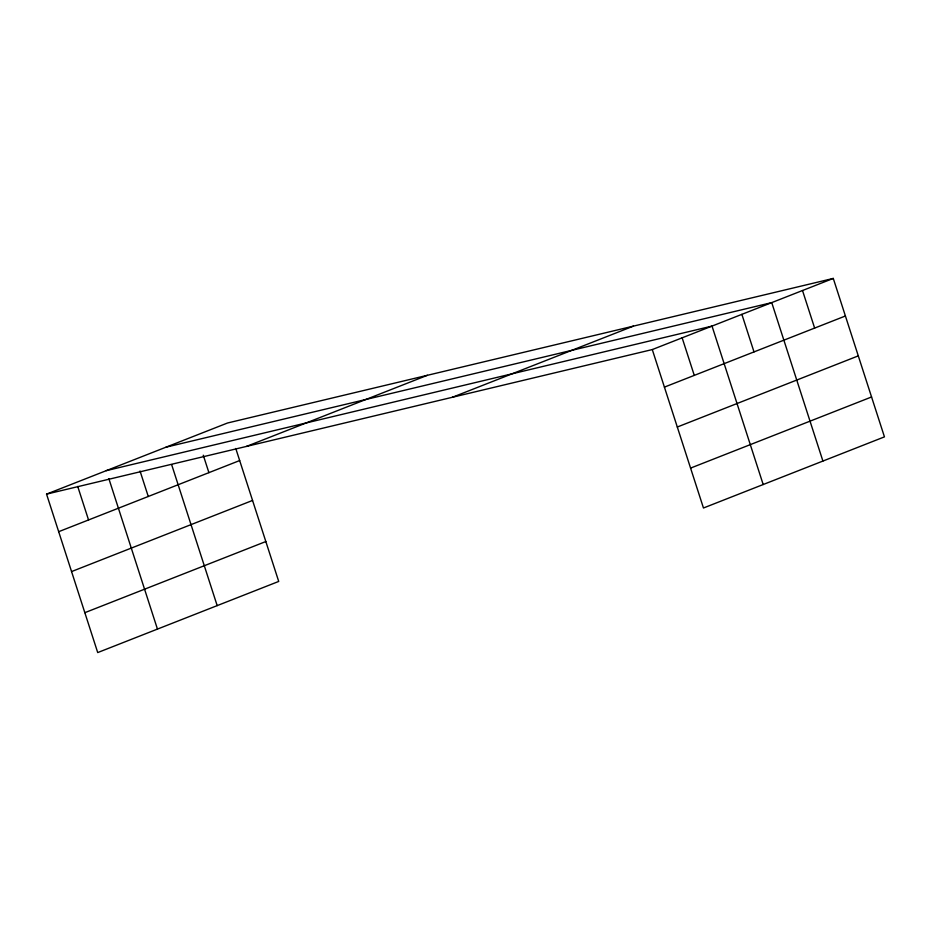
<?xml version="1.0" encoding="UTF-8"?>
<svg xmlns="http://www.w3.org/2000/svg" width="931" height="931" viewBox="0 0 931 931"><rect width="100%" height="100%" fill="white"/><g stroke="black" fill="none" stroke-linecap="round" stroke-linejoin="round"><path stroke-width="1.4" d="M46.55 494.128L227.536 423L833.28 278.427L884.45 436.872L703.464 508L652.282 349.567L46.55 494.128L97.72 652.573L278.718 581.433L235.776 448.486M246.447 446.426L427.434 375.286M58.676 531.694L239.674 460.554M452.396 397.269L633.383 326.141M71.559 571.576L252.557 500.447M652.282 349.567L833.28 278.427M84.837 612.679L265.835 541.539M664.42 387.121L845.406 315.993M677.303 427.015L858.289 355.875M690.569 468.107L871.567 396.978M166.009 447.183L771.741 302.622L822.911 461.054M106.274 470.655L712.017 326.094L763.187 484.527M802.51 290.519L814.637 328.084M741.879 314.352L754.005 351.906M682.144 337.825L694.282 375.391M203.272 455.212L208.905 472.645M171.641 464.616L217.179 605.615M140.034 470.993L148.273 496.479M108.88 478.709L157.455 629.1M77.715 486.424L88.55 519.952"/></g></svg>
